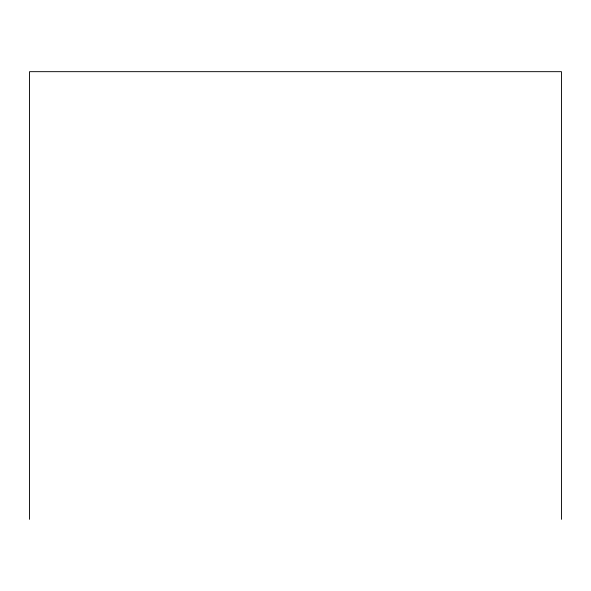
<?xml version="1.0" encoding="UTF-8"?>
<svg xmlns="http://www.w3.org/2000/svg" width="591" height="591" viewBox="0 0 591 591"><rect width="100%" height="100%" fill="white"/><g stroke="black" fill="none" stroke-linecap="round" stroke-linejoin="round"><path stroke-width="0.89" d="M561.45 519.334L561.45 71.666L29.55 71.666L29.55 519.334"/></g></svg>
